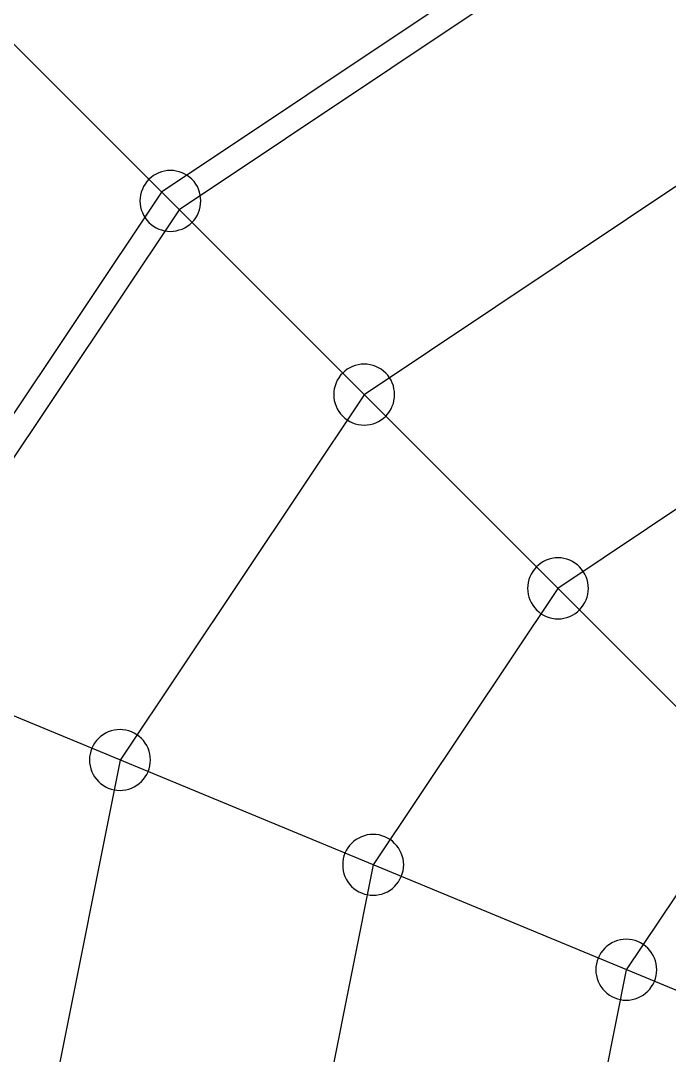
# Model space of a CAD drawing. Header units: metres. Extents: x 0 to 420, y 0 to 297.
# Drawn here: x 93.7 to 125.1, y 178.2 to 228.3 of the extents above; entities that cross this region are included whole.
import ezdxf

# ---------------------------------------------------------------- set-up
doc = ezdxf.new("R2010")
doc.units = ezdxf.units.M

msp = doc.modelspace()

# ---------------------------------------------------------------- linework, layer by layer
for p, q in [((136.44, 184.05), (74.38, 246.11)), ((136.44, 184.05), (74.38, 246.11)), ((122.68, 234.81), (100.5, 219.99)), ((122.68, 234.81), (100.5, 219.99)), ((123.14, 233.7), (101.35, 219.14)), ((123.14, 233.7), (101.35, 219.14)), ((127.98, 222.01), (110.3, 210.19)), ((127.98, 222.01), (110.3, 210.19)), ((100.5, 219.99), (85.69, 197.82)), ((100.5, 219.99), (85.69, 197.82)), ((101.35, 219.14), (86.8, 197.36)), ((101.35, 219.14), (86.8, 197.36)), ((132.68, 178.35), (51.56, 211.95)), ((132.68, 178.35), (51.56, 211.95)), ((110.3, 210.19), (98.49, 192.51)), ((110.3, 210.19), (98.49, 192.51)), ((133.05, 209.76), (119.67, 200.82)), ((133.05, 209.76), (119.67, 200.82)), ((119.67, 200.82), (110.73, 187.44)), ((119.67, 200.82), (110.73, 187.44)), ((98.49, 192.51), (94.34, 171.66)), ((98.49, 192.51), (94.34, 171.66)), ((129.05, 191.45), (122.98, 182.37)), ((129.05, 191.45), (122.98, 182.37)), ((110.73, 187.44), (107.59, 171.66)), ((110.73, 187.44), (107.59, 171.66)), ((122.98, 182.37), (120.85, 171.66)), ((122.98, 182.37), (120.85, 171.66))]:
    msp.add_line(p, q)
for points in [[(102.4, 219.57), (102.39, 219.71), (102.37, 219.85), (102.34, 219.99), (102.29, 220.13), (102.23, 220.26), (102.15, 220.38), (102.07, 220.5), (101.97, 220.61), (101.86, 220.7), (101.74, 220.79), (101.62, 220.86), (101.49, 220.93), (101.35, 220.97), (101.21, 221.01), (101.07, 221.03), (100.93, 221.04), (100.78, 221.03), (100.64, 221.01), (100.5, 220.97), (100.36, 220.93), (100.23, 220.86), (100.11, 220.79), (99.99, 220.7), (99.89, 220.61), (99.79, 220.5), (99.7, 220.38), (99.63, 220.26), (99.57, 220.13), (99.52, 219.99), (99.48, 219.85), (99.46, 219.71), (99.45, 219.57), (99.46, 219.42), (99.48, 219.28), (99.52, 219.14), (99.57, 219), (99.63, 218.87), (99.7, 218.75), (99.79, 218.63), (99.89, 218.52), (99.99, 218.43), (100.11, 218.34), (100.23, 218.27), (100.36, 218.2), (100.5, 218.16), (100.64, 218.12), (100.78, 218.1), (100.93, 218.09), (101.07, 218.1), (101.21, 218.12), (101.35, 218.16), (101.49, 218.2), (101.62, 218.27), (101.74, 218.34), (101.86, 218.43), (101.97, 218.52), (102.07, 218.63), (102.15, 218.75), (102.23, 218.87), (102.29, 219), (102.34, 219.14), (102.37, 219.28), (102.39, 219.42), (102.4, 219.57)], [(102.4, 219.57), (102.39, 219.71), (102.37, 219.85), (102.34, 219.99), (102.29, 220.13), (102.23, 220.26), (102.15, 220.38), (102.07, 220.5), (101.97, 220.61), (101.86, 220.7), (101.74, 220.79), (101.62, 220.86), (101.49, 220.93), (101.35, 220.97), (101.21, 221.01), (101.07, 221.03), (100.93, 221.04), (100.78, 221.03), (100.64, 221.01), (100.5, 220.97), (100.36, 220.93), (100.23, 220.86), (100.11, 220.79), (99.99, 220.7), (99.89, 220.61), (99.79, 220.5), (99.7, 220.38), (99.63, 220.26), (99.57, 220.13), (99.52, 219.99), (99.48, 219.85), (99.46, 219.71), (99.45, 219.57), (99.46, 219.42), (99.48, 219.28), (99.52, 219.14), (99.57, 219), (99.63, 218.87), (99.7, 218.75), (99.79, 218.63), (99.89, 218.52), (99.99, 218.43), (100.11, 218.34), (100.23, 218.27), (100.36, 218.2), (100.5, 218.16), (100.64, 218.12), (100.78, 218.1), (100.93, 218.09), (101.07, 218.1), (101.21, 218.12), (101.35, 218.16), (101.49, 218.2), (101.62, 218.27), (101.74, 218.34), (101.86, 218.43), (101.97, 218.52), (102.07, 218.63), (102.15, 218.75), (102.23, 218.87), (102.29, 219), (102.34, 219.14), (102.37, 219.28), (102.39, 219.42), (102.4, 219.57)], [(111.77, 210.19), (111.77, 210.34), (111.74, 210.48), (111.71, 210.62), (111.66, 210.76), (111.6, 210.89), (111.52, 211.01), (111.44, 211.13), (111.34, 211.23), (111.23, 211.33), (111.12, 211.42), (110.99, 211.49), (110.86, 211.55), (110.73, 211.6), (110.59, 211.64), (110.44, 211.66), (110.3, 211.67), (110.16, 211.66), (110.01, 211.64), (109.87, 211.6), (109.74, 211.55), (109.61, 211.49), (109.48, 211.42), (109.37, 211.33), (109.26, 211.23), (109.16, 211.13), (109.07, 211.01), (109, 210.89), (108.94, 210.76), (108.89, 210.62), (108.85, 210.48), (108.83, 210.34), (108.83, 210.19), (108.83, 210.05), (108.85, 209.91), (108.89, 209.76), (108.94, 209.63), (109, 209.5), (109.07, 209.37), (109.16, 209.26), (109.26, 209.15), (109.37, 209.05), (109.48, 208.97), (109.61, 208.89), (109.74, 208.83), (109.87, 208.78), (110.01, 208.75), (110.16, 208.73), (110.3, 208.72), (110.44, 208.73), (110.59, 208.75), (110.73, 208.78), (110.86, 208.83), (110.99, 208.89), (111.12, 208.97), (111.23, 209.05), (111.34, 209.15), (111.44, 209.26), (111.52, 209.37), (111.6, 209.5), (111.66, 209.63), (111.71, 209.76), (111.74, 209.91), (111.77, 210.05), (111.77, 210.19)], [(111.77, 210.19), (111.77, 210.34), (111.74, 210.48), (111.71, 210.62), (111.66, 210.76), (111.6, 210.89), (111.52, 211.01), (111.44, 211.13), (111.34, 211.23), (111.23, 211.33), (111.12, 211.42), (110.99, 211.49), (110.86, 211.55), (110.73, 211.6), (110.59, 211.64), (110.44, 211.66), (110.3, 211.67), (110.16, 211.66), (110.01, 211.64), (109.87, 211.6), (109.74, 211.55), (109.61, 211.49), (109.48, 211.42), (109.37, 211.33), (109.26, 211.23), (109.16, 211.13), (109.07, 211.01), (109, 210.89), (108.94, 210.76), (108.89, 210.62), (108.85, 210.48), (108.83, 210.34), (108.83, 210.19), (108.83, 210.05), (108.85, 209.91), (108.89, 209.76), (108.94, 209.63), (109, 209.5), (109.07, 209.37), (109.16, 209.26), (109.26, 209.15), (109.37, 209.05), (109.48, 208.97), (109.61, 208.89), (109.74, 208.83), (109.87, 208.78), (110.01, 208.75), (110.16, 208.73), (110.3, 208.72), (110.44, 208.73), (110.59, 208.75), (110.73, 208.78), (110.86, 208.83), (110.99, 208.89), (111.12, 208.97), (111.23, 209.05), (111.34, 209.15), (111.44, 209.26), (111.52, 209.37), (111.6, 209.5), (111.66, 209.63), (111.71, 209.76), (111.74, 209.91), (111.77, 210.05), (111.77, 210.19)], [(111.77, 210.19), (111.77, 210.34), (111.74, 210.48), (111.71, 210.62), (111.66, 210.76), (111.6, 210.89), (111.52, 211.01), (111.44, 211.13), (111.34, 211.23), (111.23, 211.33), (111.12, 211.42), (110.99, 211.49), (110.86, 211.55), (110.73, 211.6), (110.59, 211.64), (110.44, 211.66), (110.3, 211.67), (110.16, 211.66), (110.01, 211.64), (109.87, 211.6), (109.74, 211.55), (109.61, 211.49), (109.48, 211.42), (109.37, 211.33), (109.26, 211.23), (109.16, 211.13), (109.07, 211.01), (109, 210.89), (108.94, 210.76), (108.89, 210.62), (108.85, 210.48), (108.83, 210.34), (108.83, 210.19), (108.83, 210.05), (108.85, 209.91), (108.89, 209.76), (108.94, 209.63), (109, 209.5), (109.07, 209.37), (109.16, 209.26), (109.26, 209.15), (109.37, 209.05), (109.48, 208.97), (109.61, 208.89), (109.74, 208.83), (109.87, 208.78), (110.01, 208.75), (110.16, 208.73), (110.3, 208.72), (110.44, 208.73), (110.59, 208.75), (110.73, 208.78), (110.86, 208.83), (110.99, 208.89), (111.12, 208.97), (111.23, 209.05), (111.34, 209.15), (111.44, 209.26), (111.52, 209.37), (111.6, 209.5), (111.66, 209.63), (111.71, 209.76), (111.74, 209.91), (111.77, 210.05), (111.77, 210.19)], [(111.77, 210.19), (111.77, 210.34), (111.74, 210.48), (111.71, 210.62), (111.66, 210.76), (111.6, 210.89), (111.52, 211.01), (111.44, 211.13), (111.34, 211.23), (111.23, 211.33), (111.12, 211.42), (110.99, 211.49), (110.86, 211.55), (110.73, 211.6), (110.59, 211.64), (110.44, 211.66), (110.3, 211.67), (110.16, 211.66), (110.01, 211.64), (109.87, 211.6), (109.74, 211.55), (109.61, 211.49), (109.48, 211.42), (109.37, 211.33), (109.26, 211.23), (109.16, 211.13), (109.07, 211.01), (109, 210.89), (108.94, 210.76), (108.89, 210.62), (108.85, 210.48), (108.83, 210.34), (108.83, 210.19), (108.83, 210.05), (108.85, 209.91), (108.89, 209.76), (108.94, 209.63), (109, 209.5), (109.07, 209.37), (109.16, 209.26), (109.26, 209.15), (109.37, 209.05), (109.48, 208.97), (109.61, 208.89), (109.74, 208.83), (109.87, 208.78), (110.01, 208.75), (110.16, 208.73), (110.3, 208.72), (110.44, 208.73), (110.59, 208.75), (110.73, 208.78), (110.86, 208.83), (110.99, 208.89), (111.12, 208.97), (111.23, 209.05), (111.34, 209.15), (111.44, 209.26), (111.52, 209.37), (111.6, 209.5), (111.66, 209.63), (111.71, 209.76), (111.74, 209.91), (111.77, 210.05), (111.77, 210.19)], [(121.15, 200.82), (121.14, 200.96), (121.12, 201.11), (121.08, 201.25), (121.03, 201.38), (120.97, 201.51), (120.9, 201.64), (120.81, 201.75), (120.71, 201.86), (120.61, 201.96), (120.49, 202.04), (120.37, 202.12), (120.24, 202.18), (120.1, 202.23), (119.96, 202.26), (119.82, 202.29), (119.67, 202.29), (119.53, 202.29), (119.38, 202.26), (119.24, 202.23), (119.11, 202.18), (118.98, 202.12), (118.85, 202.04), (118.74, 201.96), (118.63, 201.86), (118.53, 201.75), (118.45, 201.64), (118.37, 201.51), (118.31, 201.38), (118.26, 201.25), (118.23, 201.11), (118.21, 200.96), (118.2, 200.82), (118.21, 200.68), (118.23, 200.53), (118.26, 200.39), (118.31, 200.26), (118.37, 200.13), (118.45, 200), (118.53, 199.89), (118.63, 199.78), (118.74, 199.68), (118.85, 199.59), (118.98, 199.52), (119.11, 199.46), (119.24, 199.41), (119.38, 199.38), (119.53, 199.35), (119.67, 199.35), (119.82, 199.35), (119.96, 199.38), (120.1, 199.41), (120.24, 199.46), (120.37, 199.52), (120.49, 199.59), (120.61, 199.68), (120.71, 199.78), (120.81, 199.89), (120.9, 200), (120.97, 200.13), (121.03, 200.26), (121.08, 200.39), (121.12, 200.53), (121.14, 200.68), (121.15, 200.82)], [(121.15, 200.82), (121.14, 200.96), (121.12, 201.11), (121.08, 201.25), (121.03, 201.38), (120.97, 201.51), (120.9, 201.64), (120.81, 201.75), (120.71, 201.86), (120.61, 201.96), (120.49, 202.04), (120.37, 202.12), (120.24, 202.18), (120.1, 202.23), (119.96, 202.26), (119.82, 202.29), (119.67, 202.29), (119.53, 202.29), (119.38, 202.26), (119.24, 202.23), (119.11, 202.18), (118.98, 202.12), (118.85, 202.04), (118.74, 201.96), (118.63, 201.86), (118.53, 201.75), (118.45, 201.64), (118.37, 201.51), (118.31, 201.38), (118.26, 201.25), (118.23, 201.11), (118.21, 200.96), (118.2, 200.82), (118.21, 200.68), (118.23, 200.53), (118.26, 200.39), (118.31, 200.26), (118.37, 200.13), (118.45, 200), (118.53, 199.89), (118.63, 199.78), (118.74, 199.68), (118.85, 199.59), (118.98, 199.52), (119.11, 199.46), (119.24, 199.41), (119.38, 199.38), (119.53, 199.35), (119.67, 199.35), (119.82, 199.35), (119.96, 199.38), (120.1, 199.41), (120.24, 199.46), (120.37, 199.52), (120.49, 199.59), (120.61, 199.68), (120.71, 199.78), (120.81, 199.89), (120.9, 200), (120.97, 200.13), (121.03, 200.26), (121.08, 200.39), (121.12, 200.53), (121.14, 200.68), (121.15, 200.82)], [(121.15, 200.82), (121.14, 200.96), (121.12, 201.11), (121.08, 201.25), (121.03, 201.38), (120.97, 201.51), (120.9, 201.64), (120.81, 201.75), (120.71, 201.86), (120.61, 201.96), (120.49, 202.04), (120.37, 202.12), (120.24, 202.18), (120.1, 202.23), (119.96, 202.26), (119.82, 202.29), (119.67, 202.29), (119.53, 202.29), (119.38, 202.26), (119.24, 202.23), (119.11, 202.18), (118.98, 202.12), (118.85, 202.04), (118.74, 201.96), (118.63, 201.86), (118.53, 201.75), (118.45, 201.64), (118.37, 201.51), (118.31, 201.38), (118.26, 201.25), (118.23, 201.11), (118.21, 200.96), (118.2, 200.82), (118.21, 200.68), (118.23, 200.53), (118.26, 200.39), (118.31, 200.26), (118.37, 200.13), (118.45, 200), (118.53, 199.89), (118.63, 199.78), (118.74, 199.68), (118.85, 199.59), (118.98, 199.52), (119.11, 199.46), (119.24, 199.41), (119.38, 199.38), (119.53, 199.35), (119.67, 199.35), (119.82, 199.35), (119.96, 199.38), (120.1, 199.41), (120.24, 199.46), (120.37, 199.52), (120.49, 199.59), (120.61, 199.68), (120.71, 199.78), (120.81, 199.89), (120.9, 200), (120.97, 200.13), (121.03, 200.26), (121.08, 200.39), (121.12, 200.53), (121.14, 200.68), (121.15, 200.82)], [(121.15, 200.82), (121.14, 200.96), (121.12, 201.11), (121.08, 201.25), (121.03, 201.38), (120.97, 201.51), (120.9, 201.64), (120.81, 201.75), (120.71, 201.86), (120.61, 201.96), (120.49, 202.04), (120.37, 202.12), (120.24, 202.18), (120.1, 202.23), (119.96, 202.26), (119.82, 202.29), (119.67, 202.29), (119.53, 202.29), (119.38, 202.26), (119.24, 202.23), (119.11, 202.18), (118.98, 202.12), (118.85, 202.04), (118.74, 201.96), (118.63, 201.86), (118.53, 201.75), (118.45, 201.64), (118.37, 201.51), (118.31, 201.38), (118.26, 201.25), (118.23, 201.11), (118.21, 200.96), (118.2, 200.82), (118.21, 200.68), (118.23, 200.53), (118.26, 200.39), (118.31, 200.26), (118.37, 200.13), (118.45, 200), (118.53, 199.89), (118.63, 199.78), (118.74, 199.68), (118.85, 199.59), (118.98, 199.52), (119.11, 199.46), (119.24, 199.41), (119.38, 199.38), (119.53, 199.35), (119.67, 199.35), (119.82, 199.35), (119.96, 199.38), (120.1, 199.41), (120.24, 199.46), (120.37, 199.52), (120.49, 199.59), (120.61, 199.68), (120.71, 199.78), (120.81, 199.89), (120.9, 200), (120.97, 200.13), (121.03, 200.26), (121.08, 200.39), (121.12, 200.53), (121.14, 200.68), (121.15, 200.82)], [(121.15, 200.82), (121.14, 200.96), (121.12, 201.11), (121.08, 201.25), (121.03, 201.38), (120.97, 201.51), (120.9, 201.64), (120.81, 201.75), (120.71, 201.86), (120.61, 201.96), (120.49, 202.04), (120.37, 202.12), (120.24, 202.18), (120.1, 202.23), (119.96, 202.26), (119.82, 202.29), (119.67, 202.29), (119.53, 202.29), (119.38, 202.26), (119.24, 202.23), (119.11, 202.18), (118.98, 202.12), (118.85, 202.04), (118.74, 201.96), (118.63, 201.86), (118.53, 201.75), (118.45, 201.64), (118.37, 201.51), (118.31, 201.38), (118.26, 201.25), (118.23, 201.11), (118.21, 200.96), (118.2, 200.82), (118.21, 200.68), (118.23, 200.53), (118.26, 200.39), (118.31, 200.26), (118.37, 200.13), (118.45, 200), (118.53, 199.89), (118.63, 199.78), (118.74, 199.68), (118.85, 199.59), (118.98, 199.52), (119.11, 199.46), (119.24, 199.41), (119.38, 199.38), (119.53, 199.35), (119.67, 199.35), (119.82, 199.35), (119.96, 199.38), (120.1, 199.41), (120.24, 199.46), (120.37, 199.52), (120.49, 199.59), (120.61, 199.68), (120.71, 199.78), (120.81, 199.89), (120.9, 200), (120.97, 200.13), (121.03, 200.26), (121.08, 200.39), (121.12, 200.53), (121.14, 200.68), (121.15, 200.82)], [(121.15, 200.82), (121.14, 200.96), (121.12, 201.11), (121.08, 201.25), (121.03, 201.38), (120.97, 201.51), (120.9, 201.64), (120.81, 201.75), (120.71, 201.86), (120.61, 201.96), (120.49, 202.04), (120.37, 202.12), (120.24, 202.18), (120.1, 202.23), (119.96, 202.26), (119.82, 202.29), (119.67, 202.29), (119.53, 202.29), (119.38, 202.26), (119.24, 202.23), (119.11, 202.18), (118.98, 202.12), (118.85, 202.04), (118.74, 201.96), (118.63, 201.86), (118.53, 201.75), (118.45, 201.64), (118.37, 201.51), (118.31, 201.38), (118.26, 201.25), (118.23, 201.11), (118.21, 200.96), (118.2, 200.82), (118.21, 200.68), (118.23, 200.53), (118.26, 200.39), (118.31, 200.26), (118.37, 200.13), (118.45, 200), (118.53, 199.89), (118.63, 199.78), (118.74, 199.68), (118.85, 199.59), (118.98, 199.52), (119.11, 199.46), (119.24, 199.41), (119.38, 199.38), (119.53, 199.35), (119.67, 199.35), (119.82, 199.35), (119.96, 199.38), (120.1, 199.41), (120.24, 199.46), (120.37, 199.52), (120.49, 199.59), (120.61, 199.68), (120.71, 199.78), (120.81, 199.89), (120.9, 200), (120.97, 200.13), (121.03, 200.26), (121.08, 200.39), (121.12, 200.53), (121.14, 200.68), (121.15, 200.82)], [(99.96, 192.51), (99.95, 192.66), (99.93, 192.8), (99.9, 192.94), (99.85, 193.08), (99.79, 193.21), (99.71, 193.33), (99.63, 193.45), (99.53, 193.55), (99.42, 193.65), (99.3, 193.74), (99.18, 193.81), (99.05, 193.87), (98.91, 193.92), (98.77, 193.96), (98.63, 193.98), (98.49, 193.99), (98.34, 193.98), (98.2, 193.96), (98.06, 193.92), (97.92, 193.87), (97.79, 193.81), (97.67, 193.74), (97.55, 193.65), (97.45, 193.55), (97.35, 193.45), (97.26, 193.33), (97.19, 193.21), (97.13, 193.08), (97.08, 192.94), (97.04, 192.8), (97.02, 192.66), (97.01, 192.51), (97.02, 192.37), (97.04, 192.23), (97.08, 192.09), (97.13, 191.95), (97.19, 191.82), (97.26, 191.7), (97.35, 191.58), (97.45, 191.47), (97.55, 191.37), (97.67, 191.29), (97.79, 191.21), (97.92, 191.15), (98.06, 191.1), (98.2, 191.07), (98.34, 191.05), (98.49, 191.04), (98.63, 191.05), (98.77, 191.07), (98.91, 191.1), (99.05, 191.15), (99.18, 191.21), (99.3, 191.29), (99.42, 191.37), (99.53, 191.47), (99.63, 191.58), (99.71, 191.7), (99.79, 191.82), (99.85, 191.95), (99.9, 192.09), (99.93, 192.23), (99.95, 192.37), (99.96, 192.51)], [(99.96, 192.51), (99.95, 192.66), (99.93, 192.8), (99.9, 192.94), (99.85, 193.08), (99.79, 193.21), (99.71, 193.33), (99.63, 193.45), (99.53, 193.55), (99.42, 193.65), (99.3, 193.74), (99.18, 193.81), (99.05, 193.87), (98.91, 193.92), (98.77, 193.96), (98.63, 193.98), (98.49, 193.99), (98.34, 193.98), (98.2, 193.96), (98.06, 193.92), (97.92, 193.87), (97.79, 193.81), (97.67, 193.74), (97.55, 193.65), (97.45, 193.55), (97.35, 193.45), (97.26, 193.33), (97.19, 193.21), (97.13, 193.08), (97.08, 192.94), (97.04, 192.8), (97.02, 192.66), (97.01, 192.51), (97.02, 192.37), (97.04, 192.23), (97.08, 192.09), (97.13, 191.95), (97.19, 191.82), (97.26, 191.7), (97.35, 191.58), (97.45, 191.47), (97.55, 191.37), (97.67, 191.29), (97.79, 191.21), (97.92, 191.15), (98.06, 191.1), (98.2, 191.07), (98.34, 191.05), (98.49, 191.04), (98.63, 191.05), (98.77, 191.07), (98.91, 191.1), (99.05, 191.15), (99.18, 191.21), (99.3, 191.29), (99.42, 191.37), (99.53, 191.47), (99.63, 191.58), (99.71, 191.7), (99.79, 191.82), (99.85, 191.95), (99.9, 192.09), (99.93, 192.23), (99.95, 192.37), (99.96, 192.51)], [(99.96, 192.51), (99.95, 192.66), (99.93, 192.8), (99.9, 192.94), (99.85, 193.08), (99.79, 193.21), (99.71, 193.33), (99.63, 193.45), (99.53, 193.55), (99.42, 193.65), (99.3, 193.74), (99.18, 193.81), (99.05, 193.87), (98.91, 193.92), (98.77, 193.96), (98.63, 193.98), (98.49, 193.99), (98.34, 193.98), (98.2, 193.96), (98.06, 193.92), (97.92, 193.87), (97.79, 193.81), (97.67, 193.74), (97.55, 193.65), (97.45, 193.55), (97.35, 193.45), (97.26, 193.33), (97.19, 193.21), (97.13, 193.08), (97.08, 192.94), (97.04, 192.8), (97.02, 192.66), (97.01, 192.51), (97.02, 192.37), (97.04, 192.23), (97.08, 192.09), (97.13, 191.95), (97.19, 191.82), (97.26, 191.7), (97.35, 191.58), (97.45, 191.47), (97.55, 191.37), (97.67, 191.29), (97.79, 191.21), (97.92, 191.15), (98.06, 191.1), (98.2, 191.07), (98.34, 191.05), (98.49, 191.04), (98.63, 191.05), (98.77, 191.07), (98.91, 191.1), (99.05, 191.15), (99.18, 191.21), (99.3, 191.29), (99.42, 191.37), (99.53, 191.47), (99.63, 191.58), (99.71, 191.7), (99.79, 191.82), (99.85, 191.95), (99.9, 192.09), (99.93, 192.23), (99.95, 192.37), (99.96, 192.51)], [(99.96, 192.51), (99.95, 192.66), (99.93, 192.8), (99.9, 192.94), (99.85, 193.08), (99.79, 193.21), (99.71, 193.33), (99.63, 193.45), (99.53, 193.55), (99.42, 193.65), (99.3, 193.74), (99.18, 193.81), (99.05, 193.87), (98.91, 193.92), (98.77, 193.96), (98.63, 193.98), (98.49, 193.99), (98.34, 193.98), (98.2, 193.96), (98.06, 193.92), (97.92, 193.87), (97.79, 193.81), (97.67, 193.74), (97.55, 193.65), (97.45, 193.55), (97.35, 193.45), (97.26, 193.33), (97.19, 193.21), (97.13, 193.08), (97.08, 192.94), (97.04, 192.8), (97.02, 192.66), (97.01, 192.51), (97.02, 192.37), (97.04, 192.23), (97.08, 192.09), (97.13, 191.95), (97.19, 191.82), (97.26, 191.7), (97.35, 191.58), (97.45, 191.47), (97.55, 191.37), (97.67, 191.29), (97.79, 191.21), (97.92, 191.15), (98.06, 191.1), (98.2, 191.07), (98.34, 191.05), (98.49, 191.04), (98.63, 191.05), (98.77, 191.07), (98.91, 191.1), (99.05, 191.15), (99.18, 191.21), (99.3, 191.29), (99.42, 191.37), (99.53, 191.47), (99.63, 191.58), (99.71, 191.7), (99.79, 191.82), (99.85, 191.95), (99.9, 192.09), (99.93, 192.23), (99.95, 192.37), (99.96, 192.51)], [(112.21, 187.44), (112.2, 187.59), (112.18, 187.73), (112.14, 187.87), (112.09, 188), (112.03, 188.14), (111.96, 188.26), (111.87, 188.38), (111.77, 188.48), (111.67, 188.58), (111.55, 188.67), (111.43, 188.74), (111.3, 188.8), (111.16, 188.85), (111.02, 188.89), (110.88, 188.91), (110.73, 188.91), (110.59, 188.91), (110.45, 188.89), (110.31, 188.85), (110.17, 188.8), (110.04, 188.74), (109.91, 188.67), (109.8, 188.58), (109.69, 188.48), (109.59, 188.38), (109.51, 188.26), (109.43, 188.14), (109.37, 188), (109.32, 187.87), (109.29, 187.73), (109.27, 187.59), (109.26, 187.44), (109.27, 187.3), (109.29, 187.15), (109.32, 187.01), (109.37, 186.88), (109.43, 186.75), (109.51, 186.62), (109.59, 186.51), (109.69, 186.4), (109.8, 186.3), (109.91, 186.22), (110.04, 186.14), (110.17, 186.08), (110.31, 186.03), (110.45, 186), (110.59, 185.98), (110.73, 185.97), (110.88, 185.98), (111.02, 186), (111.16, 186.03), (111.3, 186.08), (111.43, 186.14), (111.55, 186.22), (111.67, 186.3), (111.77, 186.4), (111.87, 186.51), (111.96, 186.62), (112.03, 186.75), (112.09, 186.88), (112.14, 187.01), (112.18, 187.15), (112.2, 187.3), (112.21, 187.44)], [(112.21, 187.44), (112.2, 187.59), (112.18, 187.73), (112.14, 187.87), (112.09, 188), (112.03, 188.14), (111.96, 188.26), (111.87, 188.38), (111.77, 188.48), (111.67, 188.58), (111.55, 188.67), (111.43, 188.74), (111.3, 188.8), (111.16, 188.85), (111.02, 188.89), (110.88, 188.91), (110.73, 188.91), (110.59, 188.91), (110.45, 188.89), (110.31, 188.85), (110.17, 188.8), (110.04, 188.74), (109.91, 188.67), (109.8, 188.58), (109.69, 188.48), (109.59, 188.38), (109.51, 188.26), (109.43, 188.14), (109.37, 188), (109.32, 187.87), (109.29, 187.73), (109.27, 187.59), (109.26, 187.44), (109.27, 187.3), (109.29, 187.15), (109.32, 187.01), (109.37, 186.88), (109.43, 186.75), (109.51, 186.62), (109.59, 186.51), (109.69, 186.4), (109.8, 186.3), (109.91, 186.22), (110.04, 186.14), (110.17, 186.08), (110.31, 186.03), (110.45, 186), (110.59, 185.98), (110.73, 185.97), (110.88, 185.98), (111.02, 186), (111.16, 186.03), (111.3, 186.08), (111.43, 186.14), (111.55, 186.22), (111.67, 186.3), (111.77, 186.4), (111.87, 186.51), (111.96, 186.62), (112.03, 186.75), (112.09, 186.88), (112.14, 187.01), (112.18, 187.15), (112.2, 187.3), (112.21, 187.44)], [(112.21, 187.44), (112.2, 187.59), (112.18, 187.73), (112.14, 187.87), (112.09, 188), (112.03, 188.14), (111.96, 188.26), (111.87, 188.38), (111.77, 188.48), (111.67, 188.58), (111.55, 188.67), (111.43, 188.74), (111.3, 188.8), (111.16, 188.85), (111.02, 188.89), (110.88, 188.91), (110.73, 188.91), (110.59, 188.91), (110.45, 188.89), (110.31, 188.85), (110.17, 188.8), (110.04, 188.74), (109.91, 188.67), (109.8, 188.58), (109.69, 188.48), (109.59, 188.38), (109.51, 188.26), (109.43, 188.14), (109.37, 188), (109.32, 187.87), (109.29, 187.73), (109.27, 187.59), (109.26, 187.44), (109.27, 187.3), (109.29, 187.15), (109.32, 187.01), (109.37, 186.88), (109.43, 186.75), (109.51, 186.62), (109.59, 186.51), (109.69, 186.4), (109.8, 186.3), (109.91, 186.22), (110.04, 186.14), (110.17, 186.08), (110.31, 186.03), (110.45, 186), (110.59, 185.98), (110.73, 185.97), (110.88, 185.98), (111.02, 186), (111.16, 186.03), (111.3, 186.08), (111.43, 186.14), (111.55, 186.22), (111.67, 186.3), (111.77, 186.4), (111.87, 186.51), (111.96, 186.62), (112.03, 186.75), (112.09, 186.88), (112.14, 187.01), (112.18, 187.15), (112.2, 187.3), (112.21, 187.44)], [(112.21, 187.44), (112.2, 187.59), (112.18, 187.73), (112.14, 187.87), (112.09, 188), (112.03, 188.14), (111.96, 188.26), (111.87, 188.38), (111.77, 188.48), (111.67, 188.58), (111.55, 188.67), (111.43, 188.74), (111.3, 188.8), (111.16, 188.85), (111.02, 188.89), (110.88, 188.91), (110.73, 188.91), (110.59, 188.91), (110.45, 188.89), (110.31, 188.85), (110.17, 188.8), (110.04, 188.74), (109.91, 188.67), (109.8, 188.58), (109.69, 188.48), (109.59, 188.38), (109.51, 188.26), (109.43, 188.14), (109.37, 188), (109.32, 187.87), (109.29, 187.73), (109.27, 187.59), (109.26, 187.44), (109.27, 187.3), (109.29, 187.15), (109.32, 187.01), (109.37, 186.88), (109.43, 186.75), (109.51, 186.62), (109.59, 186.51), (109.69, 186.4), (109.8, 186.3), (109.91, 186.22), (110.04, 186.14), (110.17, 186.08), (110.31, 186.03), (110.45, 186), (110.59, 185.98), (110.73, 185.97), (110.88, 185.98), (111.02, 186), (111.16, 186.03), (111.3, 186.08), (111.43, 186.14), (111.55, 186.22), (111.67, 186.3), (111.77, 186.4), (111.87, 186.51), (111.96, 186.62), (112.03, 186.75), (112.09, 186.88), (112.14, 187.01), (112.18, 187.15), (112.2, 187.3), (112.21, 187.44)], [(112.21, 187.44), (112.2, 187.59), (112.18, 187.73), (112.14, 187.87), (112.09, 188), (112.03, 188.14), (111.96, 188.26), (111.87, 188.38), (111.77, 188.48), (111.67, 188.58), (111.55, 188.67), (111.43, 188.74), (111.3, 188.8), (111.16, 188.85), (111.02, 188.89), (110.88, 188.91), (110.73, 188.91), (110.59, 188.91), (110.45, 188.89), (110.31, 188.85), (110.17, 188.8), (110.04, 188.74), (109.91, 188.67), (109.8, 188.58), (109.69, 188.48), (109.59, 188.38), (109.51, 188.26), (109.43, 188.14), (109.37, 188), (109.32, 187.87), (109.29, 187.73), (109.27, 187.59), (109.26, 187.44), (109.27, 187.3), (109.29, 187.15), (109.32, 187.01), (109.37, 186.88), (109.43, 186.75), (109.51, 186.62), (109.59, 186.51), (109.69, 186.4), (109.8, 186.3), (109.91, 186.22), (110.04, 186.14), (110.17, 186.08), (110.31, 186.03), (110.45, 186), (110.59, 185.98), (110.73, 185.97), (110.88, 185.98), (111.02, 186), (111.16, 186.03), (111.3, 186.08), (111.43, 186.14), (111.55, 186.22), (111.67, 186.3), (111.77, 186.4), (111.87, 186.51), (111.96, 186.62), (112.03, 186.75), (112.09, 186.88), (112.14, 187.01), (112.18, 187.15), (112.2, 187.3), (112.21, 187.44)], [(112.21, 187.44), (112.2, 187.59), (112.18, 187.73), (112.14, 187.87), (112.09, 188), (112.03, 188.14), (111.96, 188.26), (111.87, 188.38), (111.77, 188.48), (111.67, 188.58), (111.55, 188.67), (111.43, 188.74), (111.3, 188.8), (111.16, 188.85), (111.02, 188.89), (110.88, 188.91), (110.73, 188.91), (110.59, 188.91), (110.45, 188.89), (110.31, 188.85), (110.17, 188.8), (110.04, 188.74), (109.91, 188.67), (109.8, 188.58), (109.69, 188.48), (109.59, 188.38), (109.51, 188.26), (109.43, 188.14), (109.37, 188), (109.32, 187.87), (109.29, 187.73), (109.27, 187.59), (109.26, 187.44), (109.27, 187.3), (109.29, 187.15), (109.32, 187.01), (109.37, 186.88), (109.43, 186.75), (109.51, 186.62), (109.59, 186.51), (109.69, 186.4), (109.8, 186.3), (109.91, 186.22), (110.04, 186.14), (110.17, 186.08), (110.31, 186.03), (110.45, 186), (110.59, 185.98), (110.73, 185.97), (110.88, 185.98), (111.02, 186), (111.16, 186.03), (111.3, 186.08), (111.43, 186.14), (111.55, 186.22), (111.67, 186.3), (111.77, 186.4), (111.87, 186.51), (111.96, 186.62), (112.03, 186.75), (112.09, 186.88), (112.14, 187.01), (112.18, 187.15), (112.2, 187.3), (112.21, 187.44)], [(124.45, 182.37), (124.44, 182.51), (124.42, 182.66), (124.39, 182.8), (124.34, 182.93), (124.28, 183.06), (124.2, 183.19), (124.12, 183.3), (124.02, 183.41), (123.91, 183.51), (123.8, 183.59), (123.67, 183.67), (123.54, 183.73), (123.41, 183.78), (123.27, 183.81), (123.12, 183.83), (122.98, 183.84), (122.83, 183.83), (122.69, 183.81), (122.55, 183.78), (122.42, 183.73), (122.28, 183.67), (122.16, 183.59), (122.04, 183.51), (121.94, 183.41), (121.84, 183.3), (121.75, 183.19), (121.68, 183.06), (121.62, 182.93), (121.57, 182.8), (121.53, 182.66), (121.51, 182.51), (121.51, 182.37), (121.51, 182.22), (121.53, 182.08), (121.57, 181.94), (121.62, 181.8), (121.68, 181.67), (121.75, 181.55), (121.84, 181.43), (121.94, 181.33), (122.04, 181.23), (122.16, 181.14), (122.28, 181.07), (122.42, 181.01), (122.55, 180.96), (122.69, 180.92), (122.83, 180.9), (122.98, 180.9), (123.12, 180.9), (123.27, 180.92), (123.41, 180.96), (123.54, 181.01), (123.67, 181.07), (123.8, 181.14), (123.91, 181.23), (124.02, 181.33), (124.12, 181.43), (124.2, 181.55), (124.28, 181.67), (124.34, 181.8), (124.39, 181.94), (124.42, 182.08), (124.44, 182.22), (124.45, 182.37)], [(124.45, 182.37), (124.44, 182.51), (124.42, 182.66), (124.39, 182.8), (124.34, 182.93), (124.28, 183.06), (124.2, 183.19), (124.12, 183.3), (124.02, 183.41), (123.91, 183.51), (123.8, 183.59), (123.67, 183.67), (123.54, 183.73), (123.41, 183.78), (123.27, 183.81), (123.12, 183.83), (122.98, 183.84), (122.83, 183.83), (122.69, 183.81), (122.55, 183.78), (122.42, 183.73), (122.28, 183.67), (122.16, 183.59), (122.04, 183.51), (121.94, 183.41), (121.84, 183.3), (121.75, 183.19), (121.68, 183.06), (121.62, 182.93), (121.57, 182.8), (121.53, 182.66), (121.51, 182.51), (121.51, 182.37), (121.51, 182.22), (121.53, 182.08), (121.57, 181.94), (121.62, 181.8), (121.68, 181.67), (121.75, 181.55), (121.84, 181.43), (121.94, 181.33), (122.04, 181.23), (122.16, 181.14), (122.28, 181.07), (122.42, 181.01), (122.55, 180.96), (122.69, 180.92), (122.83, 180.9), (122.98, 180.9), (123.12, 180.9), (123.27, 180.92), (123.41, 180.96), (123.54, 181.01), (123.67, 181.07), (123.8, 181.14), (123.91, 181.23), (124.02, 181.33), (124.12, 181.43), (124.2, 181.55), (124.28, 181.67), (124.34, 181.8), (124.39, 181.94), (124.42, 182.08), (124.44, 182.22), (124.45, 182.37)]]:
    msp.add_lwpolyline(points)

doc.saveas('drawing.dxf')
